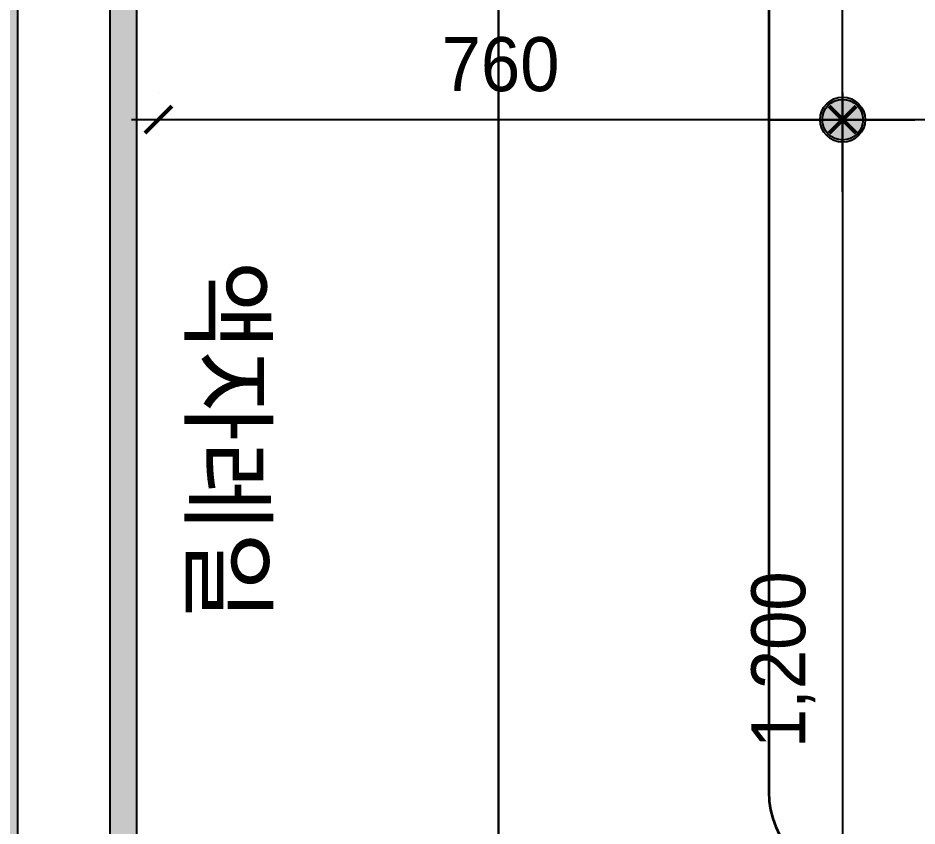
# Model space of a CAD drawing. Header units: inches. Extents: x 3778 to 56227, y -16914 to 35091.
# Drawn here: x 37166 to 38164, y -9937 to -9039 of the extents above; entities that cross this region are included whole.
import ezdxf

# ---------------------------------------------------------------- set-up
doc = ezdxf.new("R2010")
doc.units = ezdxf.units.IN
doc.header["$LTSCALE"] = 100
doc.header["$MEASUREMENT"] = 0
doc.header["$PDSIZE"] = 700.071425
for name, color, linetype in [('07-DIM WAL', 5, 'Continuous'), ('2-con', 2, 'Continuous'), ('3.기호.계단선', 30, 'Continuous'), ('RC-LIGHT', 7, 'Continuous')]:
    doc.layers.add(name, color=color, linetype=linetype)
doc.layers.add('SS-ED', color=3, linetype='Continuous', lineweight=30)
doc.layers.add('SS-RLRG', color=4, linetype='Continuous', lineweight=35)
doc.styles.add('HY 울릉도 L', font='')
doc.styles.add('코레일둥고', font='Korail_Round_Gothic_Medium.ttf')
doc.styles.get('HY 울릉도 L').set_extended_font_data('HY울릉도L')
doc.dimstyles.new('30', dxfattribs={"dimscale": 30, "dimtxt": 2, "dimasz": 1, "dimexe": 1, "dimexo": 1, "dimgap": 1, "dimtad": 1, "dimdec": 0, "dimrnd": 0.05, "dimdsep": 46, "dimlunit": 6, "dimtxsty": 'HY 울릉도 L', "dimblk": 'ARCHTICK', "dimcen": 2.5, "dimdle": 1, "dimclrd": 133, "dimclre": 133, "dimclrt": 30, "dimadec": 0, "dimazin": 0, "dimtfac": 1, "dimtdec": 0, "dimtix": 1, "dimtmove": 2, "dimatfit": 3, "dimldrblk": 'ARCHTICK', "dimfxl": 0, "dimlwd": -1, "dimlwe": -1, "dimarcsym": 0})

# ---------------------------------------------------------------- blocks, each defined once
blk = doc.blocks.new('cjvjf')
at = {"layer": '2-con'}
blk.add_lwpolyline([(147751.49, 65904.52), (147751.49, 69946.52), (148006.49, 69946.52), (148006.49, 69746.52), (147853.49, 69746.52), (147853.49, 65904.52), (147751.49, 65904.52)], dxfattribs=at)
blk = doc.blocks.new('cjscjdeh')
blk.add_blockref('cjvjf', (-2742.97, 3328.37))
blk = doc.blocks.new('1')
at = {"linetype": 'Continuous'}
h = blk.add_hatch(color=4, dxfattribs=at)
h.dxf.hatch_style = 1
edge = h.paths.add_edge_path()
edge.add_arc((11539653.5, -14273503.8), 37.5, 0, 360)
at = {"color": 1, "linetype": 'Continuous'}
for p, q in [((11539653.5, -14273637.1), (11539653.5, -14273370.5)), ((11539520.2, -14273503.8), (11539786.8, -14273503.8))]:
    blk.add_line(p, q, dxfattribs=at)
at = {"color": 4, "linetype": 'Continuous'}
for radius in [41.5, 37.5]:
    blk.add_circle((11539653.5, -14273503.8), radius, dxfattribs=at)
blk = doc.blocks.new('_ArchTick')
at = {"color": 0, "linetype": 'ByBlock', "const_width": 0.15}
blk.add_lwpolyline([(-0.5, -0.5), (0.5, 0.5)], dxfattribs=at)
blk = doc.blocks.new('*D227')
at = {"layer": '07-DIM WAL', "color": 133}
for p, q in [((38081.55, -9181.95), (38081.55, -7738.95)), ((38111.55, -7768.95), (38111.55, -7768.95)), ((38111.55, -9151.95), (38111.55, -9151.95))]:
    blk.add_line(p, q, dxfattribs=at)
at = {"layer": 'Defpoints', "color": 0}
for p in [(38081.55, -7768.95), (38081.55, -7768.95), (38081.55, -9151.95)]:
    blk.add_point(p, dxfattribs=at)
at = {"layer": '07-DIM WAL', "color": 133, "xscale": 30, "yscale": 30, "zscale": 30}
for p, rotation in [((38081.55, -7768.95), 90), ((38081.55, -9151.95), 270)]:
    blk.add_blockref('_ArchTick', p, dxfattribs=dict(at, rotation=rotation))
at = {"layer": '07-DIM WAL', "color": 30, "insert": (38015.57, -8460.45), "char_height": 60, "attachment_point": 5, "rotation": 90, "style": 'HY 울릉도 L'}
blk.add_mtext('1,383', dxfattribs=at)
blk = doc.blocks.new('*D342')
at = {"layer": '07-DIM WAL', "color": 133}
for p, q in [((39311.55, -9151.95), (38051.55, -9151.95)), ((38081.55, -9181.95), (38081.55, -9181.95))]:
    blk.add_line(p, q, dxfattribs=at)
at = {"layer": 'Defpoints', "color": 0}
for p in [(38081.55, -9151.95), (38081.55, -9151.95), (39281.55, -9151.95)]:
    blk.add_point(p, dxfattribs=at)
at = {"layer": '07-DIM WAL', "color": 133, "xscale": 30, "yscale": 30, "zscale": 30, "rotation": 180}
blk.add_blockref('_ArchTick', (38081.55, -9151.95), dxfattribs=at)
at = {"layer": '07-DIM WAL', "color": 133, "xscale": 30, "yscale": 30, "zscale": 30}
blk.add_blockref('_ArchTick', (39281.55, -9151.95), dxfattribs=at)
at = {"layer": '07-DIM WAL', "color": 30, "insert": (38681.55, -9086.01), "char_height": 60, "attachment_point": 5, "style": 'HY 울릉도 L'}
blk.add_mtext('1,200', dxfattribs=at)
blk = doc.blocks.new('*D343')
at = {"layer": '07-DIM WAL', "color": 133}
for p, q in [((37321.55, -9121.95), (37321.55, -9121.95)), ((38111.55, -9151.95), (37291.55, -9151.95))]:
    blk.add_line(p, q, dxfattribs=at)
at = {"layer": 'Defpoints', "color": 0}
for p in [(37321.55, -9151.95), (37321.55, -9151.95), (38081.55, -9151.95)]:
    blk.add_point(p, dxfattribs=at)
at = {"layer": '07-DIM WAL', "color": 133, "xscale": 30, "yscale": 30, "zscale": 30, "rotation": 180}
blk.add_blockref('_ArchTick', (37321.55, -9151.95), dxfattribs=at)
at = {"layer": '07-DIM WAL', "color": 133, "xscale": 30, "yscale": 30, "zscale": 30}
blk.add_blockref('_ArchTick', (38081.55, -9151.95), dxfattribs=at)
at = {"layer": '07-DIM WAL', "color": 30, "insert": (37701.55, -9090.69), "char_height": 60, "attachment_point": 5, "style": 'HY 울릉도 L'}
blk.add_mtext('760', dxfattribs=at)
blk = doc.blocks.new('*D228')
at = {"layer": '07-DIM WAL', "color": 133}
for p, q in [((38081.55, -9121.95), (38081.55, -10381.95)), ((38111.55, -9151.95), (38111.55, -9151.95)), ((38111.55, -10351.95), (38111.55, -10351.95))]:
    blk.add_line(p, q, dxfattribs=at)
at = {"layer": 'Defpoints', "color": 0}
for p in [(38081.55, -9151.95), (38081.55, -10351.95), (38081.55, -10351.95)]:
    blk.add_point(p, dxfattribs=at)
at = {"layer": '07-DIM WAL', "color": 133, "xscale": 30, "yscale": 30, "zscale": 30}
for p, rotation in [((38081.55, -9151.95), 90), ((38081.55, -10351.95), 270)]:
    blk.add_blockref('_ArchTick', p, dxfattribs=dict(at, rotation=rotation))
at = {"layer": '07-DIM WAL', "color": 30, "insert": (38015.61, -9751.95), "char_height": 60, "attachment_point": 5, "rotation": 90, "style": 'HY 울릉도 L'}
blk.add_mtext('1,200', dxfattribs=at)
blk = doc.blocks.new('dpdjzjs')
at = {"layer": 'SS-ED'}
blk.add_line((173670.32, 96295.07), (173670.32, 91531.77), dxfattribs=at)
at = {"layer": 'SS-RLRG', "color": 4}
blk.add_line((173970.32, 96495.07), (173970.32, 91931.77), dxfattribs=at)
blk.add_arc((174070.32, 91931.77), 100, 180, 270, dxfattribs=at)

msp = doc.modelspace()

# ---------------------------------------------------------------- hatches: boundary and pattern name
at = {"layer": '3.기호.계단선'}
h = msp.add_hatch(color=10, dxfattribs=at)
h.dxf.hatch_style = 1
h.paths.add_polyline_path([(37135.55, -7768.95), (37135.56, -13643.22), (37165.56, -13643.22), (37165.55, -7768.95)])
h = msp.add_hatch(color=10, dxfattribs=at)
h.dxf.hatch_style = 1
h.paths.add_polyline_path([(37267.55, -7826.95), (37267.55, -11436.95), (37297.55, -11436.95), (37297.55, -7826.95)])

# ---------------------------------------------------------------- linework, layer by layer
at = {"layer": '3.기호.계단선', "color": 10}
for points in [[(37135.55, -8078.24), (37135.56, -13643.22), (37165.56, -13643.22), (37165.55, -7768.95), (37135.55, -7768.95)], [(37267.55, -7826.95), (37267.55, -11436.95), (37297.55, -11436.95), (37297.55, -7826.95), (37267.55, -7826.95)]]:
    msp.add_lwpolyline(points, dxfattribs=at)

# ---------------------------------------------------------------- block references
msp.add_blockref('cjscjdeh', (-107842.97, -80843.84))
at = {"layer": '2-con'}
msp.add_blockref('dpdjzjs', (-135970.86, -101830.44), dxfattribs=at)
at = {"layer": 'RC-LIGHT', "xscale": 0.6024096385271789, "yscale": 0.6024096385271789, "zscale": 0.6024096385271789}
msp.add_blockref('1', (-6913516.94, 8589344.31), dxfattribs=at)

# ---------------------------------------------------------------- texts
at = {"layer": '3.기호.계단선', "color": 10, "style": '코레일둥고'}
msp.add_text('액자레일', height=80, rotation=270, dxfattribs=at).set_placement((37358.85, -9308.23))

# ---------------------------------------------------------------- dimensions: what is measured, and where the dimension line sits
at = {"layer": '07-DIM WAL'}
for base, p2, picture, middle in [((38081.55, -7768.95), (38081.55, -7768.95), '*D227', (38015.57, -8460.45)), ((38081.55, -10351.95), (38081.55, -10351.95), '*D228', (38015.61, -9751.95))]:
    dim = msp.add_linear_dim(base=base, p1=(38081.55, -9151.95), p2=p2, angle=90, dimstyle='30', override={"dimfxl": 1.25, "dimarcsym": 2}, dxfattribs=at)
    dim.commit()
    dim.dimension.update_dxf_attribs({"geometry": picture, "text_midpoint": middle})
for base, p1, p2, picture, middle in [((38081.55, -9151.95), (39281.55, -9151.95), (38081.55, -9151.95), '*D342', (38681.55, -9086.01)), ((37321.55, -9151.95), (38081.55, -9151.95), (37321.55, -9151.95), '*D343', (37701.55, -9090.69))]:
    dim = msp.add_linear_dim(base=base, p1=p1, p2=p2, dimstyle='30', override={"dimfxl": 1.25, "dimarcsym": 2}, dxfattribs=at)
    dim.commit()
    dim.dimension.update_dxf_attribs({"geometry": picture, "text_midpoint": middle})

doc.saveas('drawing.dxf')
